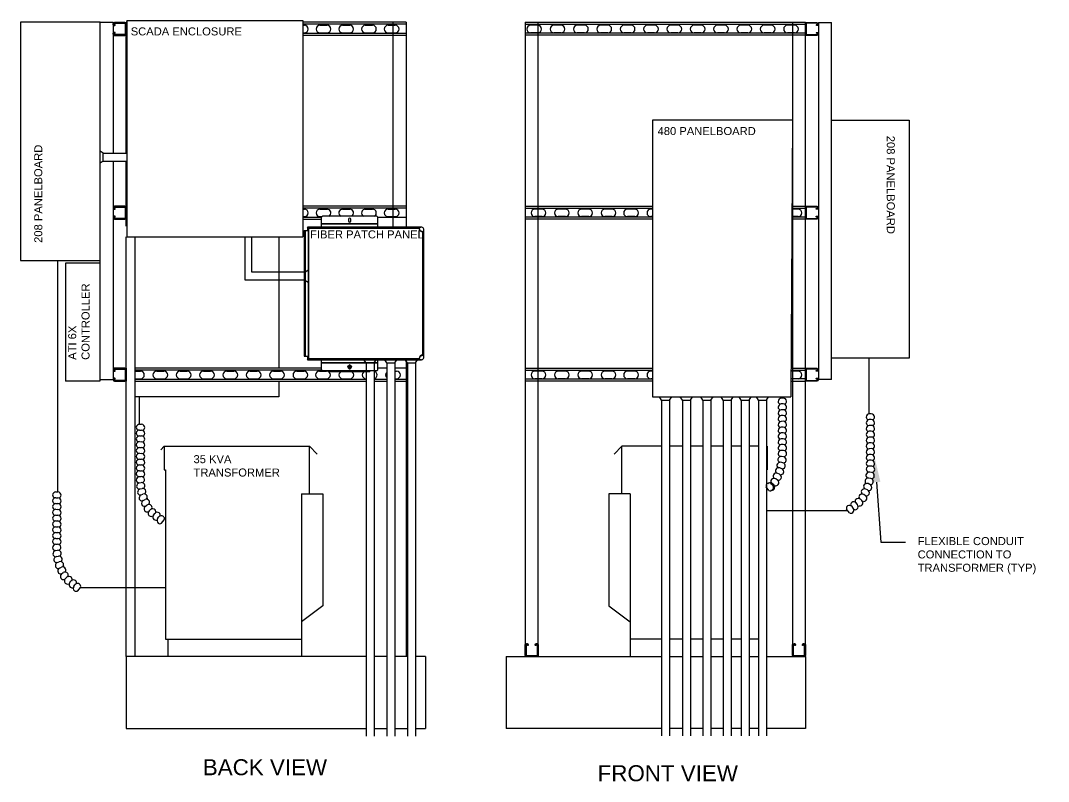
# Model space of a CAD drawing. Header units: feet. Extents: x -159 to 1687, y -48 to 1556.
# Drawn here: x 1230.8 to 1359.2, y 790.2 to 885.3 of the extents above; entities that cross this region are included whole.
import ezdxf
from ezdxf import colors
from ezdxf.entities.mleader import LeaderData, LeaderLine
from ezdxf.math import Vec2, Vec3

# ---------------------------------------------------------------- set-up
doc = ezdxf.new("R2010")
doc.units = ezdxf.units.FT
doc.header["$MEASUREMENT"] = 0
for name, color, linetype in [('9417_1-3$0$M25-UNISTRUT', 94, 'Continuous'), ('9417_1-3$0$OBJ', 7, 'Continuous'), ('9417_1-3$0$UNISTRUT', 94, 'Continuous'), ('E-LV-EQUP', 211, 'Continuous'), ('EQUIPMENT_CON', 150, 'Continuous'), ('G-ANNO-TEXT', 1, 'Continuous')]:
    doc.layers.add(name, color=color, linetype=linetype)
doc.styles.add('NEI-A', font='arial.ttf')

# ---------------------------------------------------------------- blocks, each defined once
blk = doc.blocks.new('9417_1-3$0$unistrut_single')
at = {"layer": '9417_1-3$0$UNISTRUT'}
blk.add_lwpolyline([(0.7075, -0.13625, 0.414213562), (0.67625, -0.105), (-0.67625, -0.105, 0.414213562), (-0.7075, -0.13625), (-0.7075, -1.42625, 0.414213562), (-0.61375, -1.52), (-0.57375, -1.52, 0.414213562), (-0.5425, -1.48875), (-0.5425, -1.3965, -1), (-0.4375, -1.3965), (-0.4375, -1.48875, -0.414213562), (-0.57375, -1.625), (-0.61375, -1.625, -0.414213562), (-0.8125, -1.42625), (-0.8125, -0.13625, -0.414213562), (-0.67625, 0), (0.67625, 0, -0.414213562), (0.8125, -0.13625), (0.8125, -1.42625, -0.414213562), (0.61375, -1.625), (0.57375, -1.625, -0.414213562), (0.4375, -1.48875), (0.4375, -1.3965, -1), (0.5425, -1.3965), (0.5425, -1.48875, 0.414213562), (0.57375, -1.52), (0.61375, -1.52, 0.414213562), (0.7075, -1.42625)], format="xyb", close=True, dxfattribs=at)
blk = doc.blocks.new('9417_1-3$0$A$C65A62A39')
at = {"layer": 'E-LV-EQUP', "linetype": 'Continuous'}
for p, q in [((0.95, 8.968), (0.887, 8.905)), ((0.887, 8.275), (0.887, 8.905)), ((4.387, 8.482), (0.887, 8.482)), ((4.387, 8.463), (0.887, 8.463)), ((4.325, 8.968), (0.95, 8.968)), ((2.567, 8.782), (2.567, 8.673)), ((2.708, 8.673), (2.708, 8.782)), ((4.325, 8.968), (4.387, 8.905)), ((4.387, 8.275), (4.387, 8.905)), ((-0.205, 8.063), (-0.205, 0.213)), ((-0.205, 8.063), (0.037, 8.063)), ((-0.153, 8.063), (-0.153, 0.213)), ((0, 8.275), (0, 8.063)), ((0.073, 8.202), (0, 8.275)), ((7.12, 8.275), (0, 8.275)), ((0.037, 8.063), (0.037, 0.213)), ((0.058, 8.217), (0.058, 0.058)), ((6.999, 8.217), (0.058, 8.217)), ((0.073, 8.202), (0.073, 0.073)), ((6.983, 8.202), (0.073, 8.202)), ((7.202, 0.292), (7.202, 7.983)), ((7.217, 0.276), (7.217, 7.999)), ((7.275, 0.155), (7.275, 8.12)), ((-0.205, 0.213), (0.037, 0.213)), ((0, 0.213), (0, 0)), ((0, 0), (0.073, 0.073)), ((0, 0), (7.12, 0)), ((0.058, 0.058), (6.999, 0.058)), ((0.073, 0.073), (6.983, 0.073)), ((0.887, -0.63), (0.887, 0)), ((4.387, -0.63), (4.387, 0)), ((4.387, -0.188), (0.887, -0.188)), ((4.387, -0.207), (0.887, -0.207)), ((0.95, -0.692), (0.887, -0.63)), ((2.588, -0.445), (2.603, -0.445)), ((2.588, -0.445), (2.687, -0.46)), ((2.588, -0.46), (2.687, -0.445)), ((2.588, -0.46), (2.588, -0.445)), ((2.603, -0.46), (2.588, -0.46)), ((2.603, -0.445), (2.62, -0.435)), ((2.603, -0.445), (2.672, -0.46)), ((2.603, -0.46), (2.672, -0.445)), ((2.62, -0.47), (2.603, -0.46)), ((2.62, -0.435), (2.63, -0.418)), ((2.62, -0.435), (2.655, -0.47)), ((2.62, -0.47), (2.655, -0.435)), ((2.63, -0.487), (2.62, -0.47)), ((2.63, -0.403), (2.645, -0.403)), ((2.645, -0.502), (2.63, -0.403)), ((2.63, -0.418), (2.63, -0.403)), ((2.63, -0.502), (2.645, -0.403)), ((2.645, -0.487), (2.63, -0.418)), ((2.63, -0.487), (2.645, -0.418)), ((2.63, -0.502), (2.63, -0.487)), ((2.645, -0.502), (2.63, -0.502)), ((2.645, -0.403), (2.645, -0.418)), ((2.645, -0.418), (2.655, -0.435)), ((2.655, -0.47), (2.645, -0.487)), ((2.645, -0.487), (2.645, -0.502)), ((2.655, -0.435), (2.672, -0.445)), ((2.672, -0.46), (2.655, -0.47)), ((2.672, -0.445), (2.687, -0.445)), ((2.687, -0.46), (2.672, -0.46)), ((2.687, -0.445), (2.687, -0.46)), ((4.325, -0.692), (4.387, -0.63)), ((4.325, -0.692), (0.95, -0.692)), ((1.387, -0.692), (1.387, -0.74)), ((1.387, -0.74), (3.887, -0.74)), ((1.51, -0.692), (1.51, -0.74)), ((3.765, -0.692), (3.765, -0.74)), ((3.887, -0.692), (3.887, -0.74))]:
    blk.add_line(p, q, dxfattribs=at)
for radius in [0.109, 0.0932, 0.0628]:
    blk.add_circle((2.637, -0.452), radius, dxfattribs=at)
for centre, radius, start, end in [((2.637, 8.782), 0.0703, 0, 180), ((2.637, 8.673), 0.0703, 180, 0), ((7.202, 8.202), 0.219, 180, 270), ((7.12, 8.12), 0.155, 308.55956, 141.44043), ((7.202, 0.073), 0.219, 90, 180), ((7.12, 0.155), 0.155, 218.55512, 51.44488), ((2.637, -0.398), 0.0703, 31.73242, 148.26758), ((2.637, -0.507), 0.0703, 211.73242, 328.26758)]:
    blk.add_arc(centre, radius, start, end, dxfattribs=at)
for points in [[(6.988, 8.207), (6.983, 8.202)], [(6.998, 8.216), (6.993, 8.212), (6.988, 8.207)], [(7.215, 7.998), (7.158, 8.002), (7.104, 8.022), (7.057, 8.057), (7.022, 8.104), (7.002, 8.158), (6.998, 8.215)], [(7.207, 7.988), (7.202, 7.983)], [(7.216, 7.998), (7.211, 7.993), (7.207, 7.988)], [(6.988, 0.068), (6.983, 0.073)], [(6.998, 0.058), (6.993, 0.063), (6.988, 0.068)], [(6.998, 0.06), (7.002, 0.118), (7.023, 0.171), (7.057, 0.218), (7.104, 0.252), (7.158, 0.273), (7.215, 0.277)], [(7.207, 0.287), (7.202, 0.292)], [(7.217, 0.277), (7.212, 0.282), (7.207, 0.287)]]:
    blk.add_spline(points, degree=3, dxfattribs=at)

msp = doc.modelspace()

# ---------------------------------------------------------------- linework, layer by layer
at = {"layer": '9417_1-3$0$M25-UNISTRUT'}
for p, q in [((1278.92878, 885.08651), (1266.02444, 885.08651)), ((1269.75301, 884.83651), (1266.9128, 884.83651)), ((1272.59325, 884.83651), (1269.75304, 884.83651)), ((1275.4335, 884.83651), (1272.59328, 884.83651)), ((1278.27374, 884.83651), (1275.43353, 884.83651)), ((1278.92878, 884.83651), (1278.27377, 884.83651)), ((1278.92878, 862.12151), (1266.02444, 862.12151)), ((1269.75282, 861.87151), (1266.9126, 861.87151)), ((1272.59306, 861.87151), (1269.75285, 861.87151)), ((1275.4333, 861.87151), (1272.59309, 861.87151)), ((1278.27355, 861.87151), (1275.43333, 861.87151)), ((1278.92878, 861.87151), (1278.27358, 861.87151)), ((1309.71421, 860.74651), (1293.82017, 860.74651)), ((1309.71421, 860.49651), (1293.82017, 860.49651)), ((1268.37464, 841.87151), (1245.08722, 841.87151)), ((1268.42514, 841.62151), (1245.08722, 841.62151)), ((1309.71421, 840.49651), (1293.82017, 840.49651)), ((1309.71421, 840.24651), (1293.82017, 840.24651))]:
    msp.add_line(p, q, dxfattribs=at)
for points in [[(1242.30378, 885.08078), (1242.30378, 868.74746)], [(1244.02444, 885.08651), (1243.92878, 885.08651)], [(1278.92878, 885.08651), (1278.92878, 859.33576)], [(1293.82017, 885.08651), (1328.82017, 885.08651)], [(1293.82017, 885.08651), (1293.82017, 807.29276)], [(1327.19517, 885.08651), (1327.19517, 807.29276)], [(1330.44517, 885.08078), (1330.44517, 840.44526)], [(1244.02444, 884.83651), (1243.92878, 884.83651)], [(1243.92878, 883.71151), (1244.02444, 883.71151)], [(1266.91277, 884.83651), (1266.02444, 884.83651)], [(1266.02444, 883.71151), (1266.91263, 883.71151)], [(1266.9128, 883.71151), (1269.75288, 883.71151)], [(1269.75304, 883.71151), (1272.59312, 883.71151)], [(1272.59328, 883.71151), (1275.43336, 883.71151)], [(1275.43353, 883.71151), (1278.27361, 883.71151)], [(1278.27377, 883.71151), (1278.92878, 883.71151)], [(1293.82017, 884.83651), (1328.82017, 884.83651)], [(1328.82017, 883.71151), (1293.82017, 883.71151)], [(1243.92878, 883.46151), (1244.02444, 883.46151)], [(1266.02444, 883.46151), (1266.9126, 883.46151)], [(1266.9128, 883.46151), (1269.75285, 883.46151)], [(1269.75304, 883.46151), (1272.59309, 883.46151)], [(1272.59328, 883.46151), (1275.43333, 883.46151)], [(1275.43353, 883.46151), (1278.27358, 883.46151)], [(1278.27377, 883.46151), (1278.92878, 883.46151)], [(1328.82017, 883.46151), (1293.82017, 883.46151)], [(1242.30378, 867.74746), (1242.30378, 840.44526)], [(1244.02444, 862.12151), (1243.92878, 862.12151)], [(1244.02444, 861.87151), (1243.92878, 861.87151)], [(1266.91257, 861.87151), (1266.02444, 861.87151)], [(1293.82017, 862.12151), (1309.71421, 862.12151)], [(1293.82017, 861.87151), (1309.71421, 861.87151)], [(1327.13322, 861.87151), (1328.82017, 861.87151)], [(1327.13463, 862.12151), (1328.82017, 862.12151)], [(1243.92878, 860.74651), (1244.02444, 860.74651)], [(1243.92878, 860.49651), (1244.02444, 860.49651)], [(1266.02444, 860.74651), (1266.91244, 860.74651)], [(1266.02444, 860.49651), (1268.37464, 860.49651)], [(1266.9126, 860.74651), (1268.37914, 860.74651)], [(1275.37014, 860.74651), (1275.43317, 860.74651)], [(1275.43333, 860.74651), (1278.27341, 860.74651)], [(1278.27358, 860.74651), (1278.92878, 860.74651)], [(1328.82017, 860.49651), (1327.12547, 860.49651)], [(1328.82017, 860.74651), (1327.12688, 860.74651)], [(1278.92878, 843.07826), (1278.92878, 842.93197)], [(1278.92878, 842.7742), (1278.92878, 805.86651)], [(1243.93332, 841.87151), (1243.92878, 841.87151)], [(1243.93332, 841.62151), (1243.92878, 841.62151)], [(1272.02814, 841.87151), (1271.72114, 841.87151)], [(1276.50237, 841.87151), (1275.37464, 841.87151)], [(1278.92878, 841.87151), (1277.50237, 841.87151)], [(1293.82017, 841.87151), (1309.71421, 841.87151)], [(1293.82017, 841.62151), (1309.71421, 841.62151)], [(1243.92878, 840.49651), (1243.93332, 840.49651)], [(1245.08722, 840.49651), (1273.91616, 840.49651)], [(1245.08722, 840.24651), (1273.91616, 840.24651)], [(1274.91616, 840.49651), (1276.50237, 840.49651)], [(1274.91616, 840.24651), (1276.50237, 840.24651)], [(1277.50237, 840.49651), (1278.92878, 840.49651)], [(1277.50237, 840.24651), (1278.92878, 840.24651)]]:
    msp.add_lwpolyline(points, dxfattribs=at)
at = {"layer": '9417_1-3$0$OBJ'}
for p, q in [((1305.8991, 832.12616), (1304.9301, 831.12721)), ((1310.85284, 832.12616), (1305.8991, 832.12616)), ((1305.8991, 826.18013), (1305.8991, 832.12616)), ((1313.43904, 832.12616), (1311.85284, 832.12616)), ((1316.02053, 832.12616), (1314.43904, 832.12616)), ((1318.53359, 832.12616), (1317.02053, 832.12616)), ((1320.78385, 832.12616), (1319.53359, 832.12616)), ((1322.96841, 832.12616), (1321.78385, 832.12616)), ((1324.03325, 832.12616), (1323.96841, 832.12616)), ((1324.03325, 832.12616), (1324.03475, 832.12458)), ((1324.03325, 832.12616), (1324.03325, 829.18559)), ((1324.03325, 829.18559), (1323.96841, 829.18559)), ((1306.91173, 826.18013), (1304.24473, 826.18013)), ((1304.24473, 826.18013), (1304.24473, 812.17984)), ((1306.91173, 826.18013), (1306.91173, 805.86651)), ((1304.24473, 812.17984), (1306.91173, 810.18586)), ((1310.85284, 808.02567), (1306.91173, 808.02567)), ((1313.43904, 808.02567), (1311.85284, 808.02567)), ((1316.02053, 808.02567), (1314.43904, 808.02567)), ((1318.53359, 808.02567), (1317.02053, 808.02567)), ((1320.78385, 808.02567), (1319.53359, 808.02567)), ((1322.96841, 808.02567), (1321.78385, 808.02567)), ((1281.33667, 805.86651), (1281.33667, 796.86651)), ((1291.41228, 805.86651), (1291.41228, 796.86651))]:
    msp.add_line(p, q, dxfattribs=at)
for points in [[(1273.91616, 805.86651), (1243.92878, 805.86651), (1243.92878, 796.86651), (1273.91616, 796.86651)], [(1276.50237, 805.86651), (1274.91616, 805.86651)], [(1279.08386, 805.86651), (1277.50237, 805.86651)], [(1281.33667, 805.86651), (1280.08386, 805.86651)], [(1291.41228, 805.86651), (1310.85284, 805.86651)], [(1311.85284, 805.86651), (1313.43904, 805.86651)], [(1314.43904, 805.86651), (1316.02053, 805.86651)], [(1317.02053, 805.86651), (1318.53359, 805.86651)], [(1319.53359, 805.86651), (1320.78385, 805.86651)], [(1321.78385, 805.86651), (1322.96841, 805.86651)], [(1323.96841, 805.86651), (1328.82017, 805.86651), (1328.82017, 796.86651), (1323.96841, 796.86651)], [(1274.91616, 796.86651), (1276.50237, 796.86651)], [(1277.50237, 796.86651), (1279.08386, 796.86651)], [(1280.08386, 796.86651), (1281.33667, 796.86651)], [(1310.85284, 796.86651), (1291.41228, 796.86651)], [(1313.43904, 796.86651), (1311.85284, 796.86651)], [(1316.02053, 796.86651), (1314.43904, 796.86651)], [(1318.53359, 796.86651), (1317.02053, 796.86651)], [(1320.78385, 796.86651), (1319.53359, 796.86651)], [(1322.96841, 796.86651), (1321.78385, 796.86651)]]:
    msp.add_lwpolyline(points, dxfattribs=at)
at = {"layer": '9417_1-3$0$UNISTRUT'}
for p, q in [((1240.67878, 840.44526), (1240.67878, 885.08078)), ((1242.30378, 885.08078), (1240.67878, 885.08078)), ((1243.92878, 868.74746), (1243.92878, 885.08651)), ((1277.30378, 859.33576), (1277.30378, 885.08651)), ((1293.82017, 885.08651), (1293.82017, 883.46151)), ((1295.44517, 807.29276), (1295.44517, 885.08651)), ((1328.82017, 807.29276), (1328.82017, 885.08651)), ((1330.44517, 885.08078), (1332.07017, 885.08078)), ((1332.07017, 840.44526), (1332.07017, 885.08078)), ((1266.02444, 884.71053), (1266.21428, 884.71053)), ((1266.02444, 883.77209), (1266.21428, 883.77209)), ((1268.15029, 884.71053), (1269.05452, 884.71053)), ((1268.15029, 883.77209), (1269.05452, 883.77209)), ((1270.99054, 884.71053), (1271.89476, 884.71053)), ((1270.99054, 883.77209), (1271.89476, 883.77209)), ((1273.83078, 884.71053), (1274.73501, 884.71053)), ((1273.83078, 883.77209), (1274.73501, 883.77209)), ((1276.67102, 884.71053), (1277.57525, 884.71053)), ((1276.67102, 883.77209), (1277.57525, 883.77209)), ((1295.38574, 884.71053), (1294.48151, 884.71053)), ((1295.38574, 883.77209), (1294.48151, 883.77209)), ((1298.30285, 884.71053), (1297.39862, 884.71053)), ((1298.30285, 883.77209), (1297.39862, 883.77209)), ((1301.21996, 884.71053), (1300.31574, 884.71053)), ((1301.21996, 883.77209), (1300.31574, 883.77209)), ((1304.13708, 884.71053), (1303.23285, 884.71053)), ((1304.13708, 883.77209), (1303.23285, 883.77209)), ((1307.05419, 884.71053), (1306.14997, 884.71053)), ((1307.05419, 883.77209), (1306.14997, 883.77209)), ((1309.97131, 884.71053), (1309.06708, 884.71053)), ((1309.97131, 883.77209), (1309.06708, 883.77209)), ((1312.88842, 884.71053), (1311.98419, 884.71053)), ((1312.88842, 883.77209), (1311.98419, 883.77209)), ((1315.80553, 884.71053), (1314.90131, 884.71053)), ((1315.80553, 883.77209), (1314.90131, 883.77209)), ((1318.72265, 884.71053), (1317.81842, 884.71053)), ((1318.72265, 883.77209), (1317.81842, 883.77209)), ((1321.63976, 884.71053), (1320.73553, 884.71053)), ((1321.63976, 883.77209), (1320.73553, 883.77209)), ((1324.55688, 884.71053), (1323.65265, 884.71053)), ((1324.55688, 883.77209), (1323.65265, 883.77209)), ((1327.47399, 884.71053), (1326.56976, 884.71053)), ((1327.47399, 883.77209), (1326.56976, 883.77209)), ((1243.92878, 859.61816), (1243.92878, 867.74746)), ((1243.93332, 862.11846), (1243.93332, 860.49346)), ((1293.82017, 862.12151), (1293.82017, 860.49651)), ((1328.81564, 862.11846), (1328.81564, 860.49346)), ((1266.02444, 861.74553), (1266.21408, 861.74553)), ((1266.02444, 860.80709), (1266.21408, 860.80709)), ((1268.1501, 861.74553), (1269.05433, 861.74553)), ((1268.1501, 860.80709), (1268.43973, 860.80709)), ((1270.99034, 861.74553), (1271.89457, 861.74553)), ((1273.83059, 861.74553), (1274.73481, 861.74553)), ((1276.67083, 861.74553), (1277.57506, 861.74553)), ((1276.67083, 860.80709), (1277.57506, 860.80709)), ((1295.9087, 861.74553), (1295.00448, 861.74553)), ((1295.9087, 860.80709), (1295.00448, 860.80709)), ((1298.82582, 861.74553), (1297.92159, 861.74553)), ((1298.82582, 860.80709), (1297.92159, 860.80709)), ((1301.74293, 861.74553), (1300.8387, 861.74553)), ((1301.74293, 860.80709), (1300.8387, 860.80709)), ((1304.66005, 861.74553), (1303.75582, 861.74553)), ((1304.66005, 860.80709), (1303.75582, 860.80709)), ((1307.48476, 861.74553), (1306.58053, 861.74553)), ((1307.48476, 860.80709), (1306.58053, 860.80709)), ((1309.71421, 861.74553), (1309.49764, 861.74553)), ((1309.71421, 860.80709), (1309.49764, 860.80709)), ((1327.90456, 860.80709), (1327.12722, 860.80709)), ((1327.90456, 861.74553), (1327.13251, 861.74553)), ((1243.92878, 805.86651), (1243.92878, 858.30409)), ((1245.08722, 805.86651), (1245.08722, 858.30409)), ((1243.93332, 841.87723), (1243.93332, 840.25223)), ((1245.08722, 841.49553), (1245.74863, 841.49553)), ((1247.76151, 841.49553), (1248.66574, 841.49553)), ((1250.67863, 841.49553), (1251.58286, 841.49553)), ((1253.59574, 841.49553), (1254.49997, 841.49553)), ((1256.51286, 841.49553), (1257.41708, 841.49553)), ((1259.42997, 841.49553), (1260.3342, 841.49553)), ((1262.34708, 841.49553), (1263.25131, 841.49553)), ((1265.2642, 841.49553), (1266.16843, 841.49553)), ((1268.08891, 841.49553), (1268.99314, 841.49553)), ((1271.00602, 841.49553), (1271.91025, 841.49553)), ((1277.50237, 841.49553), (1277.74448, 841.49553)), ((1278.92878, 841.87151), (1278.92878, 840.24651)), ((1293.82017, 841.87151), (1293.82017, 840.24651)), ((1295.9087, 841.49553), (1295.00448, 841.49553)), ((1298.82582, 841.49553), (1297.92159, 841.49553)), ((1301.74293, 841.49553), (1300.8387, 841.49553)), ((1304.66005, 841.49553), (1303.75582, 841.49553)), ((1307.48476, 841.49553), (1306.58053, 841.49553)), ((1309.71421, 841.49553), (1309.49764, 841.49553)), ((1327.90456, 841.49553), (1327.00033, 841.49553)), ((1327.01911, 841.62151), (1328.81564, 841.62151)), ((1327.02052, 841.87151), (1328.81564, 841.87723)), ((1328.81564, 841.87723), (1328.81564, 840.25223)), ((1240.67878, 840.44526), (1242.30378, 840.44526)), ((1245.08722, 840.55709), (1245.74863, 840.55709)), ((1247.76151, 840.55709), (1248.66574, 840.55709)), ((1250.67863, 840.55709), (1251.58286, 840.55709)), ((1253.59574, 840.55709), (1254.49997, 840.55709)), ((1256.51286, 840.55709), (1257.41708, 840.55709)), ((1259.42997, 840.55709), (1260.3342, 840.55709)), ((1262.34708, 840.55709), (1263.25131, 840.55709)), ((1265.2642, 840.55709), (1266.16843, 840.55709)), ((1268.08891, 840.55709), (1268.99314, 840.55709)), ((1271.00602, 840.55709), (1271.91025, 840.55709)), ((1277.50237, 840.55709), (1277.74448, 840.55709)), ((1295.9087, 840.55709), (1295.00448, 840.55709)), ((1298.82582, 840.55709), (1297.92159, 840.55709)), ((1301.74293, 840.55709), (1300.8387, 840.55709)), ((1304.66005, 840.55709), (1303.75582, 840.55709)), ((1307.48476, 840.55709), (1306.58053, 840.55709)), ((1309.71421, 840.55709), (1309.49764, 840.55709)), ((1328.81564, 840.55709), (1327.00033, 840.55709)), ((1327.01136, 840.24651), (1328.82017, 840.24651)), ((1332.07017, 840.44526), (1330.44517, 840.44526))]:
    msp.add_line(p, q, dxfattribs=at)
for centre, start, end in [((1266.21428, 884.24131), 270, 90), ((1268.15029, 884.24131), 90, 270), ((1269.05452, 884.24131), 270, 90), ((1270.99054, 884.24131), 90, 270), ((1271.89476, 884.24131), 270, 90), ((1273.83078, 884.24131), 90, 270), ((1274.73501, 884.24131), 270, 90), ((1276.67102, 884.24131), 90, 270), ((1277.57525, 884.24131), 270, 90), ((1294.48151, 884.24131), 90, 270), ((1295.38574, 884.24131), 270, 90), ((1297.39862, 884.24131), 90, 270), ((1298.30285, 884.24131), 270, 90), ((1300.31574, 884.24131), 90, 270), ((1301.21996, 884.24131), 270, 90), ((1303.23285, 884.24131), 90, 270), ((1304.13708, 884.24131), 270, 90), ((1306.14997, 884.24131), 90, 270), ((1307.05419, 884.24131), 270, 90), ((1309.06708, 884.24131), 90, 270), ((1309.97131, 884.24131), 270, 90), ((1311.98419, 884.24131), 90, 270), ((1312.88842, 884.24131), 270, 90), ((1314.90131, 884.24131), 90, 270), ((1315.80553, 884.24131), 270, 90), ((1317.81842, 884.24131), 90, 270), ((1318.72265, 884.24131), 270, 90), ((1320.73553, 884.24131), 90, 270), ((1321.63976, 884.24131), 270, 90), ((1323.65265, 884.24131), 90, 270), ((1324.55688, 884.24131), 270, 90), ((1326.56976, 884.24131), 90, 270), ((1327.47399, 884.24131), 270, 90), ((1266.21408, 861.27631), 270, 90), ((1268.1501, 861.27631), 90, 270), ((1269.05433, 861.27631), 299.271801, 90), ((1270.99034, 861.27631), 90, 240.728199), ((1271.89457, 861.27631), 299.271801, 90), ((1273.83059, 861.27631), 90, 240.728199), ((1274.73481, 861.27631), 299.271801, 90), ((1276.67083, 861.27631), 90, 270), ((1277.57506, 861.27631), 270, 90), ((1295.00448, 861.27631), 90, 270), ((1295.9087, 861.27631), 270, 90), ((1297.92159, 861.27631), 90, 270), ((1298.82582, 861.27631), 270, 90), ((1300.8387, 861.27631), 90, 270), ((1301.74293, 861.27631), 270, 90), ((1303.75582, 861.27631), 90, 270), ((1304.66005, 861.27631), 270, 90), ((1306.58053, 861.27631), 90, 270), ((1307.48476, 861.27631), 270, 90), ((1309.49764, 861.27631), 90, 270), ((1327.90456, 861.27631), 270, 90), ((1245.74863, 841.02631), 270, 90), ((1247.76151, 841.02631), 90, 270), ((1248.66574, 841.02631), 270, 90), ((1250.67863, 841.02631), 90, 270), ((1251.58286, 841.02631), 270, 90), ((1253.59574, 841.02631), 90, 270), ((1254.49997, 841.02631), 270, 90), ((1256.51286, 841.02631), 90, 270), ((1257.41708, 841.02631), 270, 90), ((1259.42997, 841.02631), 90, 270), ((1260.3342, 841.02631), 270, 90), ((1262.34708, 841.02631), 90, 270), ((1263.25131, 841.02631), 270, 90), ((1265.2642, 841.02631), 90, 270), ((1266.16843, 841.02631), 270, 90), ((1268.08891, 841.02631), 90, 270), ((1268.99314, 841.02631), 270, 90), ((1271.00602, 841.02631), 90, 270), ((1271.91025, 841.02631), 270, 90), ((1273.92314, 841.02631), 90, 270), ((1274.82736, 841.02631), 280.9087869, 79.0912131), ((1276.84025, 841.02631), 136.0623525, 223.9376475), ((1277.74448, 841.02631), 270, 90), ((1295.00448, 841.02631), 90, 270), ((1295.9087, 841.02631), 270, 90), ((1297.92159, 841.02631), 90, 270), ((1298.82582, 841.02631), 270, 90), ((1300.8387, 841.02631), 90, 270), ((1301.74293, 841.02631), 270, 90), ((1303.75582, 841.02631), 90, 270), ((1304.66005, 841.02631), 270, 90), ((1306.58053, 841.02631), 90, 270), ((1307.48476, 841.02631), 270, 90), ((1309.49764, 841.02631), 90, 270), ((1327.90456, 841.02631), 270, 90)]:
    msp.add_arc(centre, 0.46922, start, end, dxfattribs=at)
at = {"layer": 'E-LV-EQUP'}
for p, q in [((1240.67878, 885.08651), (1230.75277, 885.08651)), ((1230.75277, 885.08651), (1230.75277, 855.33735)), ((1240.67878, 855.33735), (1240.67878, 885.08651)), ((1244.02444, 885.30409), (1266.02444, 885.30409)), ((1244.02444, 885.30409), (1244.02444, 858.30409)), ((1266.02444, 885.30409), (1266.02444, 858.30409)), ((1327.19517, 872.86651), (1309.71421, 872.86651)), ((1309.71421, 872.86651), (1309.71421, 838.28841)), ((1327.19517, 872.86651), (1327.00033, 838.28841)), ((1332.07017, 872.86651), (1341.78917, 872.86651)), ((1332.07017, 843.11735), (1332.07017, 872.86651)), ((1341.78917, 872.86651), (1341.78917, 843.11735)), ((1244.02444, 858.30409), (1266.02444, 858.30409)), ((1263.03475, 858.30409), (1263.03475, 841.87151)), ((1230.75277, 855.33735), (1240.67878, 855.33735)), ((1236.3846, 854.99651), (1236.3846, 840.24651)), ((1240.66945, 854.99651), (1236.3846, 854.99651)), ((1240.66945, 854.99651), (1240.66945, 840.24651)), ((1341.78917, 843.11735), (1332.07017, 843.11735)), ((1240.66945, 840.24651), (1236.3846, 840.24651)), ((1263.03475, 840.24651), (1263.03475, 838.28841)), ((1263.03475, 838.28841), (1245.08722, 838.28841)), ((1309.71421, 838.28841), (1327.00033, 838.28841)), ((1248.71571, 832.12616), (1248.28939, 831.67685)), ((1248.71571, 832.12616), (1266.84985, 832.12616)), ((1248.71571, 832.12616), (1248.71571, 829.18559)), ((1266.84985, 832.12616), (1267.81885, 831.12721)), ((1266.84985, 826.18013), (1266.84985, 832.12616)), ((1248.71571, 829.18559), (1248.85455, 829.18559)), ((1248.85455, 829.18559), (1248.85455, 808.02567)), ((1265.83722, 826.18013), (1268.50422, 826.18013)), ((1265.83722, 826.18013), (1265.83722, 805.86651)), ((1268.50422, 826.18013), (1268.50422, 812.17984)), ((1268.50422, 812.17984), (1265.83722, 810.18586)), ((1248.85455, 808.02567), (1265.83722, 808.02567)), ((1249.14567, 808.02567), (1249.14567, 805.86651))]:
    msp.add_line(p, q, dxfattribs=at)
at = {"layer": 'EQUIPMENT_CON'}
for p, q in [((1241.07754, 868.74746), (1240.67878, 869.00297)), ((1241.07754, 868.74746), (1244.02444, 868.74746)), ((1241.07754, 867.74746), (1241.07754, 868.74746)), ((1241.07754, 867.74746), (1240.67878, 867.49195)), ((1241.07754, 867.74746), (1244.02444, 867.74746)), ((1258.83736, 852.88998), (1258.83736, 858.30409)), ((1259.63577, 853.88998), (1259.63577, 858.30409)), ((1235.42106, 826.41508), (1235.42106, 855.33735)), ((1266.27492, 853.88998), (1266.67368, 854.14549)), ((1266.27492, 852.88998), (1258.83736, 852.88998)), ((1266.27492, 853.88998), (1259.63577, 853.88998)), ((1266.27492, 853.88998), (1266.27492, 852.88998)), ((1266.27492, 852.88998), (1266.67368, 852.63447)), ((1273.91616, 842.53321), (1273.66065, 842.93197)), ((1273.91616, 842.53321), (1273.91616, 795.91316)), ((1273.91616, 842.53321), (1274.91616, 842.53321)), ((1274.91616, 842.53321), (1275.17167, 842.93197)), ((1274.91616, 842.53321), (1274.91616, 795.91316)), ((1276.50237, 842.53231), (1276.24686, 842.93108)), ((1276.50237, 842.53231), (1276.50237, 795.91316)), ((1276.50237, 842.53231), (1277.50237, 842.53231)), ((1277.50237, 842.53231), (1277.75788, 842.93108)), ((1277.50237, 842.53231), (1277.50237, 795.91316)), ((1279.08386, 842.53218), (1278.82835, 842.93094)), ((1279.08386, 842.53218), (1279.08386, 795.91316)), ((1279.08386, 842.53218), (1280.08386, 842.53218)), ((1280.08386, 842.53218), (1280.33937, 842.93094)), ((1280.08386, 842.53218), (1280.08386, 795.91316)), ((1336.79936, 836.17263), (1336.79936, 843.11735)), ((1245.62851, 834.87404), (1245.62851, 838.28841)), ((1310.85284, 837.88965), (1310.59733, 838.28841)), ((1310.85284, 837.88965), (1310.85284, 795.93827)), ((1310.85284, 837.88965), (1311.85284, 837.88965)), ((1311.85284, 837.88965), (1312.10835, 838.28841)), ((1311.85284, 837.88965), (1311.85284, 795.93827)), ((1313.43904, 837.88875), (1313.18353, 838.28751)), ((1313.43904, 837.88875), (1313.43904, 795.93827)), ((1313.43904, 837.88875), (1314.43904, 837.88875)), ((1314.43904, 837.88875), (1314.69455, 838.28751)), ((1314.43904, 837.88875), (1314.43904, 795.93827)), ((1316.02053, 837.88861), (1315.76502, 838.28738)), ((1316.02053, 837.88861), (1316.02053, 795.93827)), ((1316.02053, 837.88861), (1317.02053, 837.88861)), ((1317.02053, 837.88861), (1317.27604, 838.28738)), ((1317.02053, 837.88861), (1317.02053, 795.93827)), ((1318.53359, 837.88908), (1318.27808, 838.28784)), ((1318.53359, 837.88908), (1318.53359, 795.93827)), ((1318.53359, 837.88908), (1319.53359, 837.88908)), ((1319.53359, 837.88908), (1319.7891, 838.28784)), ((1319.53359, 837.88908), (1319.53359, 795.93827)), ((1320.78385, 837.88476), (1320.52834, 838.28352)), ((1320.78385, 837.88476), (1320.78385, 795.93827)), ((1320.78385, 837.88476), (1321.78385, 837.88476)), ((1321.78385, 837.88476), (1322.03936, 838.28352)), ((1321.78385, 837.88476), (1321.78385, 795.93827)), ((1322.96841, 837.88464), (1322.7129, 838.2834)), ((1322.96841, 837.88464), (1322.96841, 795.93827)), ((1322.96841, 837.88464), (1323.96841, 837.88464)), ((1323.96841, 837.88464), (1324.22392, 838.2834)), ((1323.96841, 837.88464), (1323.96841, 795.93827)), ((1326.04402, 838.14192), (1325.79303, 838.13383)), ((1326.04402, 837.41596), (1325.79303, 837.40787)), ((1326.04402, 836.69), (1325.79303, 836.68191)), ((1337.05035, 836.18072), (1336.79936, 836.17263)), ((1245.62851, 834.87404), (1245.8795, 834.86595)), ((1326.04402, 835.96404), (1325.79303, 835.95595)), ((1326.04402, 835.23808), (1325.79303, 835.22999)), ((1337.05035, 835.45476), (1336.79936, 835.44667)), ((1245.62851, 834.14808), (1245.8795, 834.13999)), ((1326.04402, 834.51212), (1325.79303, 834.50403)), ((1326.04402, 833.78616), (1325.79303, 833.77807)), ((1337.05035, 834.7288), (1336.79936, 834.72071)), ((1337.05035, 834.00284), (1336.79936, 833.99475)), ((1245.62851, 833.42212), (1245.8795, 833.41403)), ((1245.62851, 832.69616), (1245.8795, 832.68807)), ((1326.04402, 833.0602), (1325.79303, 833.05211)), ((1326.04402, 832.33424), (1325.79303, 832.32615)), ((1337.05035, 833.27688), (1336.79936, 833.26879)), ((1337.05035, 832.55092), (1336.79936, 832.54283)), ((1245.62851, 831.9702), (1245.8795, 831.96211)), ((1245.62851, 831.24424), (1245.8795, 831.23615)), ((1326.09261, 831.59492), (1325.84196, 831.61036)), ((1337.05035, 831.82496), (1336.79936, 831.81687)), ((1337.05035, 831.099), (1336.79936, 831.09091)), ((1245.62851, 830.51828), (1245.8795, 830.51019)), ((1245.62851, 829.79232), (1245.8795, 829.78423)), ((1325.97747, 830.06722), (1325.73094, 830.11505)), ((1326.08734, 830.80473), (1325.83949, 830.84513)), ((1337.05035, 830.37304), (1336.79936, 830.36495)), ((1245.62851, 829.06636), (1245.8795, 829.05827)), ((1325.10974, 828.92083), (1325.10974, 828.75694)), ((1325.58898, 828.6291), (1325.36212, 828.73678)), ((1325.87095, 829.31308), (1325.64032, 829.41241)), ((1337.09367, 828.84353), (1336.84582, 828.88393)), ((1337.09894, 829.63372), (1336.84829, 829.64916)), ((1245.57992, 828.32704), (1245.83056, 828.34247)), ((1245.58519, 827.53685), (1245.83304, 827.57725)), ((1324.75594, 827.19994), (1324.60002, 827.3968)), ((1324.86347, 827.31726), (1324.6735, 827.48149)), ((1325.32926, 827.90169), (1325.12588, 828.04899)), ((1336.87728, 827.35188), (1336.64665, 827.45121)), ((1336.9838, 828.10602), (1336.73727, 828.15385)), ((1235.17007, 826.42318), (1235.42106, 826.41508)), ((1245.69506, 826.79934), (1245.94158, 826.84717)), ((1245.80157, 826.0452), (1246.03221, 826.14453)), ((1324.25937, 826.61447), (1323.91638, 827.04752)), ((1336.11607, 826.95963), (1336.11607, 826.79574)), ((1336.33559, 825.94049), (1336.13221, 826.08779)), ((1336.59531, 826.6679), (1336.36845, 826.77558)), ((1235.17007, 825.69722), (1235.42106, 825.68912)), ((1235.17007, 824.97126), (1235.42106, 824.96316)), ((1246.08354, 825.36121), (1246.3104, 825.4689)), ((1246.34326, 824.63381), (1246.54664, 824.78111)), ((1246.56279, 825.65295), (1246.56279, 825.48906)), ((1334.80271, 824.3987), (1334.64679, 824.59556)), ((1335.32241, 824.83977), (1335.1665, 825.03662)), ((1335.8698, 825.35606), (1335.67983, 825.52029)), ((1235.17007, 824.2453), (1235.42106, 824.2372)), ((1235.17007, 823.51934), (1235.42106, 823.51124)), ((1246.80905, 824.04938), (1246.99903, 824.21361)), ((1247.35644, 823.53308), (1247.51236, 823.72994)), ((1247.87615, 823.09202), (1248.03206, 823.28888)), ((1334.1243, 824.04282), (1323.8944, 824.04282)), ((1334.30614, 823.81323), (1333.96315, 824.24628)), ((1235.17007, 822.79338), (1235.42106, 822.78528)), ((1235.17007, 822.06742), (1235.42106, 822.05932)), ((1248.37272, 822.50654), (1248.71571, 822.9396)), ((1235.17007, 821.34146), (1235.42106, 821.33336)), ((1235.12148, 819.87617), (1235.37212, 819.89161)), ((1235.17007, 820.6155), (1235.42106, 820.6074)), ((1235.12675, 819.08598), (1235.37459, 819.12638)), ((1235.23662, 818.34847), (1235.48314, 818.3963)), ((1235.34313, 817.59433), (1235.57377, 817.69367)), ((1235.6251, 816.91035), (1235.85196, 817.01803)), ((1236.10434, 817.20208), (1236.10434, 817.03819)), ((1235.88482, 816.18294), (1236.0882, 816.33024)), ((1236.35061, 815.59851), (1236.54058, 815.76274)), ((1236.898, 815.08222), (1237.05392, 815.27907)), ((1237.41771, 814.64115), (1237.57362, 814.83801)), ((1237.91428, 814.05568), (1238.25726, 814.48873)), ((1238.25726, 814.48873), (1248.85455, 814.48873))]:
    msp.add_line(p, q, dxfattribs=at)
for centre, radius, start, end in [((1325.83492, 837.70511), 0.43076, 95.5811284, 178.0707537), ((1325.78488, 837.73876), 0.38095, 182.8810251, 251.9303293), ((1325.83492, 836.97915), 0.43076, 95.5811284, 178.0707537), ((1326.02983, 837.71139), 0.43076, 5.622996, 88.1126213), ((1326.02983, 836.98543), 0.43076, 5.622996, 88.1126213), ((1326.07761, 837.7482), 0.38095, 291.7634204, 0.8127246), ((1325.78488, 837.0128), 0.38095, 182.8810251, 251.9303293), ((1325.83492, 836.25319), 0.43076, 95.5811284, 178.0707537), ((1325.78488, 836.28684), 0.38095, 182.8810251, 251.9303293), ((1326.02983, 836.25947), 0.43076, 5.622996, 88.1126213), ((1326.07761, 837.02224), 0.38095, 291.7634204, 0.8127246), ((1326.07761, 836.29628), 0.38095, 291.7634204, 0.8127246), ((1336.84125, 835.74391), 0.43076, 95.5811284, 178.0707537), ((1337.03616, 835.7502), 0.43076, 5.622996, 88.1126213), ((1245.6427, 834.44351), 0.43076, 91.8873787, 174.377004), ((1245.8376, 834.43723), 0.43076, 1.9292463, 84.4188716), ((1325.83492, 835.52723), 0.43076, 95.5811284, 178.0707537), ((1325.78488, 835.56088), 0.38095, 182.8810251, 251.9303293), ((1325.83492, 834.80127), 0.43076, 95.5811284, 178.0707537), ((1325.78488, 834.83492), 0.38095, 182.8810251, 251.9303293), ((1326.02983, 835.53351), 0.43076, 5.622996, 88.1126213), ((1326.02983, 834.80755), 0.43076, 5.622996, 88.1126213), ((1326.07761, 835.57032), 0.38095, 291.7634204, 0.8127246), ((1326.07761, 834.84436), 0.38095, 291.7634204, 0.8127246), ((1336.79121, 835.77756), 0.38095, 182.8810251, 251.9303293), ((1336.84125, 835.01795), 0.43076, 95.5811284, 178.0707537), ((1336.79121, 835.0516), 0.38095, 182.8810251, 251.9303293), ((1337.03616, 835.02424), 0.43076, 5.622996, 88.1126213), ((1337.08394, 835.787), 0.38095, 291.7634204, 0.8127246), ((1337.08394, 835.06104), 0.38095, 291.7634204, 0.8127246), ((1245.59492, 834.48032), 0.38095, 179.1872754, 248.2365796), ((1245.59492, 833.75436), 0.38095, 179.1872754, 248.2365796), ((1245.6427, 833.71755), 0.43076, 91.8873787, 174.377004), ((1245.8376, 833.71127), 0.43076, 1.9292463, 84.4188716), ((1245.88765, 834.47088), 0.38095, 288.0696707, 357.1189749), ((1245.88765, 833.74492), 0.38095, 288.0696707, 357.1189749), ((1325.83492, 834.07531), 0.43076, 95.5811284, 178.0707537), ((1325.78488, 834.10896), 0.38095, 182.8810251, 251.9303293), ((1325.83492, 833.34935), 0.43076, 95.5811284, 178.0707537), ((1326.02983, 834.08159), 0.43076, 5.622996, 88.1126213), ((1326.02983, 833.35563), 0.43076, 5.622996, 88.1126213), ((1326.07761, 834.1184), 0.38095, 291.7634204, 0.8127246), ((1336.84125, 834.29199), 0.43076, 95.5811284, 178.0707537), ((1336.79121, 834.32564), 0.38095, 182.8810251, 251.9303293), ((1336.84125, 833.56603), 0.43076, 95.5811284, 178.0707537), ((1336.79121, 833.59968), 0.38095, 182.8810251, 251.9303293), ((1337.03616, 834.29828), 0.43076, 5.622996, 88.1126213), ((1337.03616, 833.57232), 0.43076, 5.622996, 88.1126213), ((1337.08394, 834.33508), 0.38095, 291.7634204, 0.8127246), ((1337.08394, 833.60912), 0.38095, 291.7634204, 0.8127246), ((1245.59492, 833.0284), 0.38095, 179.1872754, 248.2365796), ((1245.59492, 832.30244), 0.38095, 179.1872754, 248.2365796), ((1245.6427, 832.99159), 0.43076, 91.8873787, 174.377004), ((1245.6427, 832.26563), 0.43076, 91.8873787, 174.377004), ((1245.8376, 832.98531), 0.43076, 1.9292463, 84.4188716), ((1245.8376, 832.25935), 0.43076, 1.9292463, 84.4188716), ((1245.88765, 833.01896), 0.38095, 288.0696707, 357.1189749), ((1245.88765, 832.293), 0.38095, 288.0696707, 357.1189749), ((1325.78488, 833.383), 0.38095, 182.8810251, 251.9303293), ((1325.83492, 832.62339), 0.43076, 95.5811284, 178.0707537), ((1325.78488, 832.65704), 0.38095, 182.8810251, 251.9303293), ((1325.83492, 831.89743), 0.43076, 95.5811284, 178.0707537), ((1326.02983, 832.62967), 0.43076, 5.622996, 88.1126213), ((1326.02983, 831.90371), 0.43076, 5.622996, 88.1126213), ((1326.07761, 833.39244), 0.38095, 291.7634204, 0.8127246), ((1326.07761, 832.66648), 0.38095, 291.7634204, 0.8127246), ((1336.84125, 832.84007), 0.43076, 95.5811284, 178.0707537), ((1336.79121, 832.87372), 0.38095, 182.8810251, 251.9303293), ((1336.84125, 832.11411), 0.43076, 95.5811284, 178.0707537), ((1337.03616, 832.84636), 0.43076, 5.622996, 88.1126213), ((1337.03616, 832.1204), 0.43076, 5.622996, 88.1126213), ((1337.08394, 832.88316), 0.38095, 291.7634204, 0.8127246), ((1245.59492, 831.57648), 0.38095, 179.1872754, 248.2365796), ((1245.6427, 831.53967), 0.43076, 91.8873787, 174.377004), ((1245.6427, 830.81371), 0.43076, 91.8873787, 174.377004), ((1245.8376, 831.53339), 0.43076, 1.9292463, 84.4188716), ((1245.8376, 830.80743), 0.43076, 1.9292463, 84.4188716), ((1245.88765, 831.56704), 0.38095, 288.0696707, 357.1189749), ((1325.78488, 831.93108), 0.38095, 182.8810251, 251.9303293), ((1325.79687, 831.21778), 0.38095, 177.5106118, 246.559916), ((1325.84355, 831.1796), 0.43076, 90.2107151, 172.7003405), ((1326.03819, 831.16761), 0.43076, 0.2525827, 82.7422081), ((1326.0892, 831.19978), 0.38095, 286.3930072, 355.4423113), ((1326.07761, 831.94052), 0.38095, 291.7634204, 0.8127246), ((1336.79121, 832.14776), 0.38095, 182.8810251, 251.9303293), ((1336.84125, 831.38815), 0.43076, 95.5811284, 178.0707537), ((1336.79121, 831.4218), 0.38095, 182.8810251, 251.9303293), ((1336.84125, 830.66219), 0.43076, 95.5811284, 178.0707537), ((1337.03616, 831.39444), 0.43076, 5.622996, 88.1126213), ((1337.03616, 830.66848), 0.43076, 5.622996, 88.1126213), ((1337.08394, 832.1572), 0.38095, 291.7634204, 0.8127246), ((1337.08394, 831.43124), 0.38095, 291.7634204, 0.8127246), ((1245.59492, 830.85052), 0.38095, 179.1872754, 248.2365796), ((1245.59492, 830.12456), 0.38095, 179.1872754, 248.2365796), ((1245.6427, 830.08775), 0.43076, 91.8873787, 174.377004), ((1245.6427, 829.36179), 0.43076, 91.8873787, 174.377004), ((1245.8376, 830.08147), 0.43076, 1.9292463, 84.4188716), ((1245.8376, 829.35551), 0.43076, 1.9292463, 84.4188716), ((1245.88765, 830.84108), 0.38095, 288.0696707, 357.1189749), ((1245.88765, 830.11512), 0.38095, 288.0696707, 357.1189749), ((1325.63529, 829.73165), 0.38095, 170.0541148, 239.1034189), ((1325.67661, 829.68773), 0.43076, 82.754218, 165.2438434), ((1325.7554, 830.45902), 0.38095, 171.7762632, 240.8255674), ((1325.79803, 830.41636), 0.43076, 84.4763665, 166.9659919), ((1325.86805, 829.65059), 0.43076, 352.7960856, 75.285711), ((1325.9905, 830.38499), 0.43076, 354.5182341, 77.0078595), ((1326.04447, 830.4119), 0.38095, 280.6586586, 349.7079628), ((1336.79121, 830.69584), 0.38095, 182.8810251, 251.9303293), ((1336.84125, 829.93623), 0.43076, 95.5811284, 178.0707537), ((1336.79121, 829.96988), 0.38095, 182.8810251, 251.9303293), ((1337.03616, 829.94252), 0.43076, 5.622996, 88.1126213), ((1337.08394, 830.70528), 0.38095, 291.7634204, 0.8127246), ((1337.08394, 829.97932), 0.38095, 291.7634204, 0.8127246), ((1245.59492, 829.3986), 0.38095, 179.1872754, 248.2365796), ((1245.59492, 828.67264), 0.38095, 179.1872754, 248.2365796), ((1245.6427, 828.63583), 0.43076, 91.8873787, 174.377004), ((1245.8376, 828.62955), 0.43076, 1.9292463, 84.4188716), ((1245.88765, 829.38916), 0.38095, 288.0696707, 357.1189749), ((1245.88765, 828.6632), 0.38095, 288.0696707, 357.1189749), ((1325.17405, 828.38925), 0.38095, 155.6419251, 224.6912293), ((1325.20314, 828.33643), 0.43076, 68.3420284, 150.8316537), ((1325.46505, 829.05826), 0.38095, 157.7324737, 226.7817778), ((1325.49605, 829.00653), 0.43076, 70.432577, 152.9222023), ((1325.37931, 828.2528), 0.43076, 338.383896, 60.8735213), ((1325.73404, 828.9424), 0.38095, 266.614869, 335.6641732), ((1325.67515, 828.92939), 0.43076, 340.4744445, 62.9640699), ((1325.92281, 829.67586), 0.38095, 278.9365101, 347.9858143), ((1336.76173, 828.49782), 0.38095, 171.7762632, 240.8255674), ((1336.80436, 828.45517), 0.43076, 84.4763665, 166.9659919), ((1336.8032, 829.25658), 0.38095, 177.5106118, 246.559916), ((1336.84988, 829.2184), 0.43076, 90.2107151, 172.7003405), ((1336.99683, 828.42379), 0.43076, 354.5182341, 77.0078595), ((1337.04452, 829.20641), 0.43076, 0.2525827, 82.7422081), ((1337.05079, 828.45071), 0.38095, 280.6586586, 349.7079628), ((1337.09553, 829.23858), 0.38095, 286.3930072, 355.4423113), ((1245.63434, 827.89973), 0.43076, 97.2577919, 179.7474173), ((1245.58333, 827.9319), 0.38095, 184.5576887, 253.6069928), ((1245.68203, 827.11711), 0.43076, 102.9921405, 185.4817659), ((1245.82898, 827.91171), 0.43076, 7.2996595, 89.7892849), ((1245.8745, 827.14848), 0.43076, 13.0340081, 95.5236335), ((1245.87566, 827.9499), 0.38095, 293.440084, 2.4893882), ((1245.91713, 827.19114), 0.38095, 299.1744326, 8.2237368), ((1324.27773, 827.16817), 0.38095, 129.4141886, 198.4634928), ((1324.28048, 827.10792), 0.43076, 42.1142919, 124.6039172), ((1324.41361, 827.13797), 0.43076, 52.8907626, 135.380388), ((1324.87751, 827.74165), 0.38095, 145.1198717, 214.1691759), ((1324.89647, 827.6844), 0.43076, 57.819975, 140.3096003), ((1324.40156, 826.95505), 0.43076, 312.1561594, 34.6457848), ((1324.56113, 827.01043), 0.43076, 322.9326302, 45.4222556), ((1325.11471, 827.56985), 0.38095, 254.002267, 323.0515712), ((1325.0544, 827.57001), 0.43076, 327.8618426, 50.3514679), ((1325.43864, 828.26366), 0.38095, 264.5243204, 333.5736246), ((1336.47137, 827.09706), 0.38095, 157.7324737, 226.7817778), ((1336.50238, 827.04533), 0.43076, 70.432577, 152.9222023), ((1336.64162, 827.77045), 0.38095, 170.0541148, 239.1034189), ((1336.68294, 827.72653), 0.43076, 82.754218, 165.2438434), ((1336.68148, 826.96819), 0.43076, 340.4744445, 62.9640699), ((1336.87438, 827.68939), 0.43076, 352.7960856, 75.285711), ((1336.92913, 827.71467), 0.38095, 278.9365101, 347.9858143), ((1235.13648, 826.02945), 0.38095, 179.1872754, 248.2365796), ((1235.18425, 825.99265), 0.43076, 91.8873787, 174.377004), ((1235.37916, 825.98636), 0.43076, 1.9292463, 84.4188716), ((1235.42921, 826.02001), 0.38095, 288.0696707, 357.1189749), ((1245.62806, 827.14402), 0.38095, 190.2920372, 259.3413414), ((1245.80447, 826.3827), 0.43076, 104.714289, 187.2039144), ((1245.74972, 826.40798), 0.38095, 192.0141857, 261.0634899), ((1245.99738, 825.66151), 0.43076, 117.0359301, 199.5255555), ((1245.99591, 826.41985), 0.43076, 14.7561566, 97.245782), ((1246.17648, 825.73865), 0.43076, 27.0777977, 109.567423), ((1246.03724, 826.46377), 0.38095, 300.8965811, 9.9458852), ((1246.20748, 825.79037), 0.38095, 313.2182222, 22.2675263), ((1324.45957, 826.93858), 0.38095, 238.2965839, 307.3458881), ((1324.6212, 827.00509), 0.38095, 249.0730547, 318.1223588), ((1335.88384, 825.78045), 0.38095, 145.1198717, 214.1691759), ((1335.9028, 825.7232), 0.43076, 57.819975, 140.3096003), ((1336.18038, 826.42805), 0.38095, 155.6419251, 224.6912293), ((1336.20947, 826.37523), 0.43076, 68.3420284, 150.8316537), ((1336.06073, 825.60882), 0.43076, 327.8618426, 50.3514679), ((1336.44496, 826.30246), 0.38095, 264.5243204, 333.5736246), ((1336.38564, 826.29161), 0.43076, 338.383896, 60.8735213), ((1336.74036, 826.9812), 0.38095, 266.614869, 335.6641732), ((1235.13648, 825.30349), 0.38095, 179.1872754, 248.2365796), ((1235.13648, 824.57753), 0.38095, 179.1872754, 248.2365796), ((1235.18425, 825.26669), 0.43076, 91.8873787, 174.377004), ((1235.18425, 824.54073), 0.43076, 91.8873787, 174.377004), ((1235.37916, 825.2604), 0.43076, 1.9292463, 84.4188716), ((1235.37916, 824.53444), 0.43076, 1.9292463, 84.4188716), ((1235.42921, 825.29405), 0.38095, 288.0696707, 357.1189749), ((1235.42921, 824.56809), 0.38095, 288.0696707, 357.1189749), ((1245.93849, 825.67452), 0.38095, 204.3358268, 273.385131), ((1246.29321, 824.98492), 0.43076, 119.1264787, 201.616104), ((1246.23389, 824.99578), 0.38095, 206.4263754, 275.4756796), ((1246.61812, 824.30213), 0.43076, 129.6485321, 212.1381574), ((1246.46938, 825.06854), 0.43076, 29.1683463, 111.6579716), ((1246.77606, 824.41652), 0.43076, 39.6903997, 122.180025), ((1246.49848, 825.12137), 0.38095, 315.3087707, 24.3580749), ((1246.79502, 824.47377), 0.38095, 325.8308241, 34.8801283), ((1334.3245, 824.36693), 0.38095, 129.4141886, 198.4634928), ((1334.32725, 824.30668), 0.43076, 42.1142919, 124.6039172), ((1334.8442, 824.80799), 0.38095, 129.4141886, 198.4634928), ((1334.84696, 824.74775), 0.43076, 42.1142919, 124.6039172), ((1335.40597, 825.23543), 0.38095, 140.1906593, 209.2399635), ((1335.41994, 825.17677), 0.43076, 52.8907626, 135.380388), ((1334.96803, 824.59488), 0.43076, 312.1561594, 34.6457848), ((1335.62753, 825.04389), 0.38095, 249.0730547, 318.1223588), ((1335.56746, 825.04923), 0.43076, 322.9326302, 45.4222556), ((1336.12104, 825.60866), 0.38095, 254.002267, 323.0515712), ((1235.13648, 823.85157), 0.38095, 179.1872754, 248.2365796), ((1235.18425, 823.81477), 0.43076, 91.8873787, 174.377004), ((1235.18425, 823.08881), 0.43076, 91.8873787, 174.377004), ((1235.37916, 823.80848), 0.43076, 1.9292463, 84.4188716), ((1235.37916, 823.08252), 0.43076, 1.9292463, 84.4188716), ((1235.42921, 823.84213), 0.38095, 288.0696707, 357.1189749), ((1246.55782, 824.30197), 0.38095, 216.9484288, 285.997733), ((1247.1114, 823.74255), 0.43076, 134.5777444, 217.0673698), ((1247.05133, 823.73721), 0.38095, 221.8776412, 290.9269453), ((1247.25892, 823.87008), 0.43076, 44.619612, 127.1092374), ((1247.71082, 823.28819), 0.43076, 145.3542152, 227.8438406), ((1247.8319, 823.44106), 0.43076, 55.3960828, 137.8857081), ((1247.27289, 823.92875), 0.38095, 330.7600365, 39.8093407), ((1248.35161, 823), 0.43076, 55.3960828, 137.8857081), ((1247.83465, 823.50131), 0.38095, 341.5365072, 50.5858114), ((1248.35436, 823.06024), 0.38095, 341.5365072, 50.5858114), ((1334.50634, 824.13734), 0.38095, 238.2965839, 307.3458881), ((1334.44833, 824.15381), 0.43076, 312.1561594, 34.6457848), ((1335.02604, 824.5784), 0.38095, 238.2965839, 307.3458881), ((1235.13648, 823.12561), 0.38095, 179.1872754, 248.2365796), ((1235.13648, 822.39965), 0.38095, 179.1872754, 248.2365796), ((1235.18425, 822.36285), 0.43076, 91.8873787, 174.377004), ((1235.18425, 821.63689), 0.43076, 91.8873787, 174.377004), ((1235.37916, 822.35656), 0.43076, 1.9292463, 84.4188716), ((1235.37916, 821.6306), 0.43076, 1.9292463, 84.4188716), ((1235.42921, 823.11617), 0.38095, 288.0696707, 357.1189749), ((1235.42921, 822.39021), 0.38095, 288.0696707, 357.1189749), ((1247.65281, 823.27172), 0.38095, 232.6541119, 301.7034161), ((1248.23053, 822.84713), 0.43076, 145.3542152, 227.8438406), ((1248.17252, 822.83065), 0.38095, 232.6541119, 301.7034161), ((1235.13648, 821.67369), 0.38095, 179.1872754, 248.2365796), ((1235.13648, 820.94773), 0.38095, 179.1872754, 248.2365796), ((1235.18425, 820.91093), 0.43076, 91.8873787, 174.377004), ((1235.37916, 820.90464), 0.43076, 1.9292463, 84.4188716), ((1235.42921, 821.66425), 0.38095, 288.0696707, 357.1189749), ((1235.42921, 820.93829), 0.38095, 288.0696707, 357.1189749), ((1235.1759, 819.44886), 0.43076, 97.2577919, 179.7474173), ((1235.12489, 819.48103), 0.38095, 184.5576887, 253.6069928), ((1235.13648, 820.22177), 0.38095, 179.1872754, 248.2365796), ((1235.18425, 820.18497), 0.43076, 91.8873787, 174.377004), ((1235.37054, 819.46085), 0.43076, 7.2996595, 89.7892849), ((1235.37916, 820.17868), 0.43076, 1.9292463, 84.4188716), ((1235.42921, 820.21233), 0.38095, 288.0696707, 357.1189749), ((1235.41721, 819.49903), 0.38095, 293.440084, 2.4893882), ((1235.22359, 818.66624), 0.43076, 102.9921405, 185.4817659), ((1235.16962, 818.69316), 0.38095, 190.2920372, 259.3413414), ((1235.34603, 817.93184), 0.43076, 104.714289, 187.2039144), ((1235.41606, 818.69762), 0.43076, 13.0340081, 95.5236335), ((1235.53747, 817.96898), 0.43076, 14.7561566, 97.245782), ((1235.45869, 818.74027), 0.38095, 299.1744326, 8.2237368), ((1235.29128, 817.95712), 0.38095, 192.0141857, 261.0634899), ((1235.53894, 817.21064), 0.43076, 117.0359301, 199.5255555), ((1235.48005, 817.22365), 0.38095, 204.3358268, 273.385131), ((1235.83477, 816.53406), 0.43076, 119.1264787, 201.616104), ((1235.71804, 817.28778), 0.43076, 27.0777977, 109.567423), ((1235.5788, 818.0129), 0.38095, 300.8965811, 9.9458852), ((1236.01094, 816.61768), 0.43076, 29.1683463, 111.6579716), ((1235.74904, 817.33951), 0.38095, 313.2182222, 22.2675263), ((1236.04004, 816.6705), 0.38095, 315.3087707, 24.3580749), ((1235.77545, 816.54491), 0.38095, 206.4263754, 275.4756796), ((1236.15968, 815.85127), 0.43076, 129.6485321, 212.1381574), ((1236.09938, 815.85111), 0.38095, 216.9484288, 285.997733), ((1236.31762, 815.96565), 0.43076, 39.6903997, 122.180025), ((1236.65295, 815.29168), 0.43076, 134.5777444, 217.0673698), ((1236.80048, 815.41922), 0.43076, 44.619612, 127.1092374), ((1236.33658, 816.0229), 0.38095, 325.8308241, 34.8801283), ((1236.81445, 815.47788), 0.38095, 330.7600365, 39.8093407), ((1236.59289, 815.28634), 0.38095, 221.8776412, 290.9269453), ((1237.25238, 814.83733), 0.43076, 145.3542152, 227.8438406), ((1237.19437, 814.82085), 0.38095, 232.6541119, 301.7034161), ((1237.37346, 814.9902), 0.43076, 55.3960828, 137.8857081), ((1237.77209, 814.39626), 0.43076, 145.3542152, 227.8438406), ((1237.89317, 814.54913), 0.43076, 55.3960828, 137.8857081), ((1237.37621, 815.05044), 0.38095, 341.5365072, 50.5858114), ((1237.89592, 814.60938), 0.38095, 341.5365072, 50.5858114), ((1237.71408, 814.37979), 0.38095, 232.6541119, 301.7034161)]:
    msp.add_arc(centre, radius, start, end, dxfattribs=at)

# ---------------------------------------------------------------- block references
at = {"layer": '9417_1-3$0$M25-UNISTRUT', "xscale": -1, "rotation": 270}
for p in [(1243.92425, 884.26828), (1243.92878, 861.30023), (1243.92878, 841.05901)]:
    msp.add_blockref('9417_1-3$0$unistrut_single', p, dxfattribs=at)
at = {"layer": '9417_1-3$0$M25-UNISTRUT'}
for p, rotation in [((1328.82471, 884.26828), 90.00000000000001), ((1328.82017, 861.30023), 90.00000000000001), ((1328.82017, 841.05901), 90.00000000000001), ((1294.63267, 805.86651), 180), ((1328.00767, 805.86651), 180)]:
    msp.add_blockref('9417_1-3$0$unistrut_single', p, dxfattribs=dict(at, rotation=rotation))
at = {"layer": 'E-LV-EQUP', "xscale": 2, "yscale": 2, "zscale": 2}
msp.add_blockref('9417_1-3$0$A$C65A62A39', (1266.59966, 842.93197), dxfattribs=at)

# ---------------------------------------------------------------- texts
at = {"layer": 'G-ANNO-TEXT', "attachment_point": 1, "style": 'NEI-A'}
for s, width, heights, insert, char_height in [('SCADA ENCLOSURE', 14.3754647, [0.95856], (1244.51639, 884.4483), 1), ('480 PANELBOARD', 13.2385854, [0.95856], (1310.34722, 872.00018), 1), ('FIBER PATCH PANEL', 14.2360134, [0.95856], (1266.92887, 859.09015), 1), ('35 KVA \\PTRANSFORMER', 8.9342751, [3.48148], (1252.36342, 831.00836), 1), ('BACK VIEW', 17.7234628, [0.95856], (1253.52655, 793.02223), 2), ('FRONT VIEW', 17.7234628, [0.95856], (1302.85308, 792.27525), 2)]:
    msp.add_mtext_dynamic_manual_height_columns(s, width=width, gutter_width=0.5, heights=heights, dxfattribs=dict(at, insert=insert, char_height=char_height))
at = {"layer": 'G-ANNO-TEXT', "char_height": 1, "attachment_point": 1, "style": 'NEI-A'}
for s, width, heights, insert, rotation in [('208 PANELBOARD', 13.2385854, [0.95856], (1339.9845, 870.91056), 270), ('208 PANELBOARD', 13.2385854, [0.95856], (1232.46516, 857.53002), 90), ('ATI 6X \\PCONTROLLER', 8.9342751, [3.48148], (1236.70447, 842.91675), 90)]:
    msp.add_mtext_dynamic_manual_height_columns(s, width=width, gutter_width=0.5, heights=heights, dxfattribs=dict(at, insert=insert, rotation=rotation))

# ---------------------------------------------------------------- next in the draw order: leaders
at = {"layer": 'G-ANNO-TEXT'}
ml = msp.add_multileader_mtext('Standard', dxfattribs=at)
ml.set_content('\\A1;FLEXIBLE CONDUIT CONNECTION TO TRANSFORMER (TYP)', color=256, style='NEI-A')
ml.set_leader_properties()
ml.build(insert=Vec2(0, 0))
ml.multileader.update_dxf_attribs({"dogleg_length": 3.07146, "arrow_head_size": 3.07146})
ctx = ml.context
ctx.base_point, ctx.char_height, ctx.arrow_head_size, ctx.landing_gap_size, ctx.plane_origin = Vec3(1341.30422, 820.12794), 1, 3.07146, 1.53573, Vec3(1592.01058, 1106.66582)
notes = []
notes.append((ctx, [(1, (1, 1, 0), (1338.23275, 820.12794), (1, 0), 3.07146, [(0, [(1337.46485, 830.71068)], 0, [])])]))
ctx.mtext.insert, ctx.mtext.width, ctx.mtext.defined_height, ctx.mtext.flow_direction = Vec3(1342.83995, 820.77494), 15.8426203, 6.29512, 5
ctx.mtext.has_bg_fill, ctx.mtext.bg_color, ctx.mtext.bg_scale_factor, ctx.mtext.bg_transparency, ctx.mtext.use_window_bg_color = 1, -1073741824, 1.5, 0, 1
for ctx, leaders in notes:
    for number, flags, end, landing, length, lines in leaders:
        leader = LeaderData()
        leader.index, (leader.has_last_leader_line, leader.has_dogleg_vector, leader.attachment_direction) = number, flags
        leader.last_leader_point, leader.dogleg_vector, leader.dogleg_length = Vec3(end), Vec3(landing), length
        for number, points, colour, breaks in lines:
            line = LeaderLine()
            line.index, line.vertices, line.color, line.breaks = number, Vec3.list(points), colors.encode_raw_color(colour), breaks
            leader.lines.append(line)
        ctx.leaders.append(leader)

doc.saveas('drawing.dxf')
